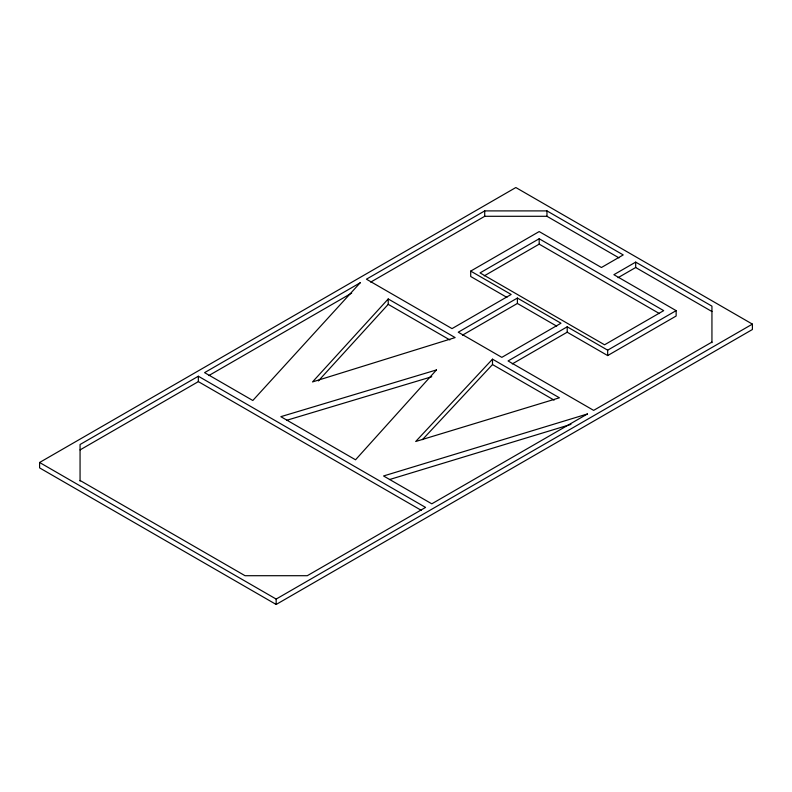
<?xml version="1.0" encoding="UTF-8"?>
<svg xmlns="http://www.w3.org/2000/svg" width="792" height="792" viewBox="0 0 792 792"><rect width="100%" height="100%" fill="white"/><g stroke="black" fill="none" stroke-linecap="round" stroke-linejoin="round"><path stroke-width="1.19" d="M388.219 298.96L312.523 381.932L455.143 337.59L388.219 298.96L388.219 304.346L318.344 380.942M492.495 359.162L415.701 441.5L559.419 397.802L492.495 359.162L492.495 364.548L422.443 439.649M39.6 462.488L515.839 187.536L752.4 324.116L752.4 329.512L276.161 604.464L39.6 467.884L39.6 462.488L276.161 599.069L752.4 324.116M80.061 480.467L245.035 575.705L307.286 575.705L425.571 507.415L198.346 376.23L80.061 444.52L80.061 481.061M470.705 271.102L539.184 231.571L601.435 267.508L623.225 254.925L546.965 210.9L484.714 210.9L366.429 279.19L452.024 328.611L511.167 294.466L470.705 271.102L470.705 276.497L506.91 297.396M80.061 449.915L198.346 381.625L421.304 510.345M208.831 375.566L351.678 293.099M370.696 282.12L484.714 216.295L546.965 216.295L618.988 257.875M539.184 238.758L480.041 272.903L604.553 344.787L663.686 310.642L539.184 238.758L539.184 244.144L659.429 313.573M484.268 275.854L539.184 244.144M517.394 298.059L458.251 332.204L501.831 357.36L560.974 323.215L517.394 298.059L517.394 303.455L462.478 335.155M711.939 342.688L711.939 306.148L635.679 262.122L613.889 274.695L676.14 310.642L676.14 316.028L607.662 355.568L567.201 332.204L512.276 363.914M618.037 277.695L635.679 267.508L711.939 311.533M676.14 310.642L607.662 350.173L567.201 326.809L508.058 360.954L593.654 410.375L711.939 342.085M389.446 479.566L570.933 424.383M286.724 420.285L431.749 376.754M517.394 303.455L556.717 326.155M388.219 304.346L449.826 339.917M492.495 364.548L554.103 400.118M635.679 262.122L635.679 267.508M607.662 350.173L607.662 355.568M567.201 326.809L567.201 332.204M546.965 210.9L546.965 216.295M484.714 210.9L484.714 216.295M276.161 599.069L276.161 604.464M198.346 376.23L198.346 381.625M436.461 369.943L355.539 459.796L280.833 416.671L436.461 369.943M360.202 282.784L252.816 400.495L204.574 372.636L360.202 282.784M587.426 413.968L431.798 503.821L383.546 475.972L587.426 413.968"/></g></svg>
